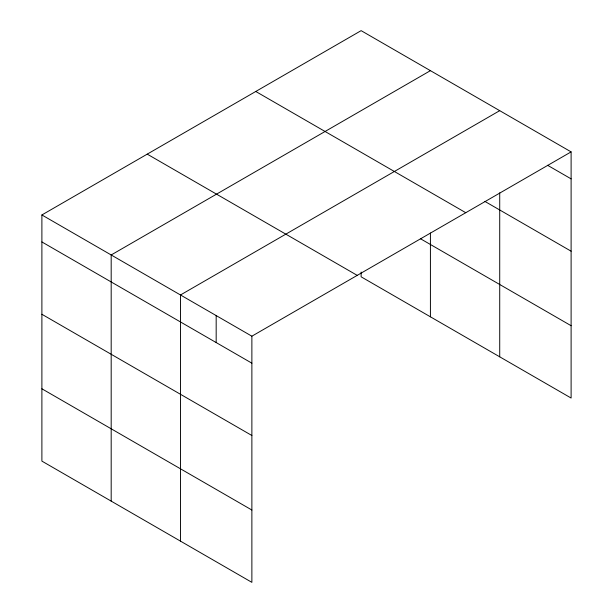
<?xml version="1.0" encoding="UTF-8"?>
<svg xmlns="http://www.w3.org/2000/svg" width="613" height="613" viewBox="0 0 613 613"><rect width="100%" height="100%" fill="white"/><g stroke="black" fill="none" stroke-linecap="round" stroke-linejoin="round"><path stroke-width="0.92" d="M571.109 151.886L361.126 30.65L41.891 214.956L41.891 461.114L251.874 582.35L251.874 336.192L571.109 151.886L571.109 398.044L361.126 276.808L361.126 272.049M499.718 192.842L499.718 356.82M430.418 70.656L111.183 254.97L111.183 501.12M499.718 110.662L180.483 294.976L180.483 541.133M547.585 165.28L571.109 178.866M484.868 201.401L571.109 251.192M255.774 91.475L465.765 212.703M420.518 238.771L571.109 325.71M147.235 154.139L357.226 275.375M41.891 214.956L251.874 336.192M41.891 241.943L251.874 363.172M41.891 314.27L251.874 435.506M41.891 388.788L251.874 510.024M430.418 233.024L430.418 316.814M216.174 315.58L216.174 342.567"/></g></svg>
